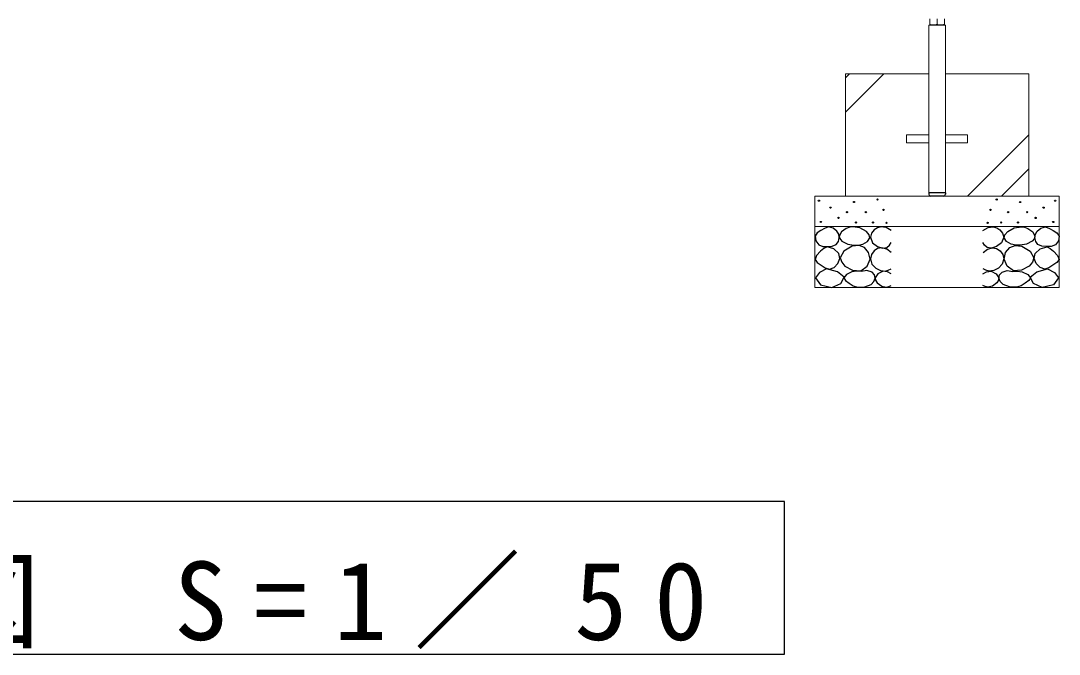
# Model space of a CAD drawing. Units: millimetres, scale not verified. Extents: x -19540 to 0, y -3096 to 13350.
# Drawn here: x -10577 to -8877, y 2009 to 3046 of the extents above; entities that cross this region are included whole.
import ezdxf

# ---------------------------------------------------------------- set-up
doc = ezdxf.new("R2010")
doc.units = ezdxf.units.MM
doc.layers.add('線', color=7, linetype='Continuous', lineweight=13)
doc.layers.add('補助', color=2, linetype='Continuous', lineweight=13)
doc.styles.add('ＭＳ ゴシック', font='')
doc.styles.get('ＭＳ ゴシック').set_extended_font_data('MS Gothic')

msp = doc.modelspace()

# ---------------------------------------------------------------- linework, layer by layer
at = {"layer": '線'}
for p, q in [((-9089.078, 3048.923), (-9089.078, 3039.423)), ((-9077.078, 3048.923), (-9077.078, 3040.283)), ((-9065.078, 3048.923), (-9065.078, 3039.423)), ((-9090.678, 3038.923), (-9090.678, 2764.123)), ((-9063.478, 3038.923), (-9090.678, 3038.923)), ((-9089.078, 3039.423), (-9088.578, 3038.923)), ((-9088.578, 3038.923), (-9065.578, 3038.923)), ((-9065.078, 3039.423), (-9065.578, 3038.923)), ((-9063.478, 3038.923), (-9063.478, 2764.123)), ((-9227.078, 2959.123), (-9227.078, 2759.123)), ((-9227.078, 2959.123), (-9090.678, 2959.123)), ((-9063.478, 2959.123), (-8927.078, 2959.123)), ((-8927.078, 2959.123), (-8927.078, 2759.123)), ((-9090.678, 2859.123), (-9127.075, 2859.121)), ((-9127.075, 2859.121), (-9127.075, 2846.121)), ((-9027.08, 2859.125), (-9063.478, 2859.124)), ((-9027.08, 2859.125), (-9027.08, 2846.125)), ((-9090.678, 2846.123), (-9127.075, 2846.121)), ((-9027.08, 2846.125), (-9063.478, 2846.124)), ((-9277.078, 2759.123), (-9277.078, 2609.323)), ((-9277.078, 2759.123), (-8877.078, 2759.123)), ((-9090.678, 2764.123), (-9063.478, 2764.123)), ((-8877.078, 2759.123), (-8877.078, 2609.323)), ((-9277.078, 2709.123), (-8877.078, 2709.123)), ((-9277.078, 2609.323), (-8877.078, 2609.323))]:
    msp.add_line(p, q, dxfattribs=at)
at = {"layer": '線', "color": 2, "lineweight": 25}
for p, q in [((-9090.678, 2764.123), (-9090.678, 2762.123)), ((-9063.478, 2764.123), (-9090.678, 2764.123)), ((-9066.478, 2759.123), (-9087.678, 2759.123)), ((-9063.478, 2764.123), (-9063.478, 2762.123))]:
    msp.add_line(p, q, dxfattribs=at)
for points in [[(-9254.63, 2708.725), (-9261.092, 2706.184), (-9267.304, 2702.705), (-9273.162, 2698.667), (-9276.809, 2693.199), (-9275.797, 2685.617), (-9270.789, 2679.258), (-9263.923, 2676.668), (-9256.214, 2676.406), (-9248.602, 2677.011), (-9242.272, 2679.575), (-9238.52, 2684.861), (-9237.203, 2691.298), (-9238.051, 2696.504), (-9241.005, 2701.437), (-9247.165, 2706.265)], [(-9215.206, 2708.816), (-9220.11, 2708.199), (-9225.747, 2706.113), (-9233.718, 2700.325), (-9237.37, 2693.409), (-9236.495, 2689.447), (-9232.775, 2685.03), (-9223.284, 2680.257), (-9213.314, 2678.813), (-9205.963, 2678.64), (-9198.447, 2680.164), (-9190.848, 2684.779), (-9187.095, 2690.976), (-9188.064, 2695.629), (-9192.771, 2700.977), (-9203.439, 2707.183)], [(-8938.951, 2708.816), (-8934.047, 2708.199), (-8928.409, 2706.113), (-8920.438, 2700.325), (-8916.787, 2693.409), (-8917.661, 2689.447), (-8921.382, 2685.03), (-8930.873, 2680.257), (-8940.843, 2678.813), (-8948.193, 2678.64), (-8955.709, 2680.164), (-8963.308, 2684.779), (-8967.062, 2690.976), (-8966.093, 2695.629), (-8961.386, 2700.977), (-8950.717, 2707.183)], [(-8899.527, 2708.725), (-8893.065, 2706.184), (-8886.853, 2702.705), (-8880.995, 2698.667), (-8877.347, 2693.199), (-8878.359, 2685.617), (-8883.367, 2679.258), (-8890.233, 2676.668), (-8897.943, 2676.406), (-8905.555, 2677.011), (-8911.884, 2679.575), (-8915.637, 2684.861), (-8916.954, 2691.298), (-8916.105, 2696.504), (-8913.151, 2701.437), (-8906.992, 2706.265)], [(-9257.164, 2675.772), (-9262.493, 2672.98), (-9267.937, 2668.802), (-9274.386, 2661.982), (-9276.809, 2655.177), (-9273.181, 2650.35), (-9266.67, 2645.989), (-9260.032, 2641.701), (-9253.362, 2639.652), (-9245.718, 2642.098), (-9239.421, 2648.523), (-9236.315, 2656.801), (-9237.837, 2665.317), (-9245.995, 2672.567)], [(-9227.91, 2644.485), (-9215.321, 2637.629), (-9201.961, 2636.647), (-9191.677, 2644.101), (-9186.825, 2655.838), (-9189.105, 2666.616), (-9196.014, 2674.758), (-9204.84, 2678.192), (-9216.016, 2676.921), (-9229.771, 2668.866), (-9235.748, 2658), (-9233.112, 2650.807)], [(-8926.247, 2644.485), (-8938.836, 2637.629), (-8952.195, 2636.647), (-8962.479, 2644.101), (-8967.332, 2655.838), (-8965.051, 2666.616), (-8958.142, 2674.758), (-8949.317, 2678.192), (-8938.14, 2676.921), (-8924.386, 2668.866), (-8918.409, 2658), (-8921.044, 2650.807)], [(-8896.992, 2675.772), (-8891.663, 2672.98), (-8886.22, 2668.802), (-8879.771, 2661.982), (-8877.347, 2655.177), (-8880.975, 2650.35), (-8887.487, 2645.989), (-8894.124, 2641.701), (-8900.794, 2639.652), (-8908.439, 2642.098), (-8914.736, 2648.523), (-8917.842, 2656.801), (-8916.32, 2665.317), (-8908.162, 2672.567)], [(-9257.983, 2639.84), (-9269.303, 2633.821), (-9276.114, 2625.005), (-9267.628, 2613.736), (-9249.193, 2609.622), (-9234.839, 2615.732), (-9229.414, 2626.104), (-9240.195, 2635.213)], [(-9200.88, 2635.695), (-9208.415, 2636.322), (-9216.557, 2634.885), (-9225.485, 2630.827), (-9229.802, 2625.424), (-9227.115, 2620.742), (-9221.152, 2616.234), (-9214.674, 2612.391), (-9207.367, 2610.017), (-9195.518, 2610.251), (-9185.203, 2614.342), (-9180.499, 2619.15), (-9178.446, 2624.884), (-9179.505, 2630.032), (-9183.581, 2634.614), (-9191.979, 2637.154)], [(-8953.276, 2635.695), (-8945.742, 2636.322), (-8937.6, 2634.885), (-8928.672, 2630.827), (-8924.355, 2625.424), (-8927.042, 2620.742), (-8933.004, 2616.234), (-8939.483, 2612.391), (-8946.79, 2610.017), (-8958.638, 2610.251), (-8968.954, 2614.342), (-8973.657, 2619.15), (-8975.711, 2624.884), (-8974.652, 2630.032), (-8970.576, 2634.614), (-8962.177, 2637.154)], [(-8896.173, 2639.84), (-8884.854, 2633.821), (-8878.043, 2625.005), (-8886.529, 2613.736), (-8904.964, 2609.622), (-8919.318, 2615.732), (-8924.743, 2626.104), (-8913.961, 2635.213)]]:
    msp.add_lwpolyline(points, close=True, dxfattribs=at)
for points in [[(-9152.078, 2702.622), (-9160.505, 2707.477), (-9169.188, 2708.959), (-9174.808, 2707.27), (-9179.961, 2703.572), (-9184.433, 2698.263), (-9186.298, 2691.532), (-9182.63, 2682.761), (-9174.575, 2676.323), (-9166.276, 2673.944), (-9159.049, 2675.056), (-9154.999, 2678.432), (-9152.078, 2682.977)], [(-9002.078, 2702.622), (-8993.651, 2707.477), (-8984.968, 2708.959), (-8979.349, 2707.27), (-8974.196, 2703.572), (-8969.724, 2698.263), (-8967.858, 2691.532), (-8971.527, 2682.761), (-8979.582, 2676.323), (-8987.881, 2673.944), (-8995.107, 2675.056), (-8999.158, 2678.432), (-9002.078, 2682.977)], [(-9152.395, 2666.501), (-9159.536, 2671.963), (-9167.604, 2674.422), (-9174.309, 2673.198), (-9180.278, 2669.352), (-9184.67, 2663.571), (-9186.298, 2656.362), (-9183.634, 2647.753), (-9177.426, 2640.836), (-9169.787, 2636.964), (-9162.217, 2636.083), (-9157.064, 2637.523), (-9152.395, 2640.202)], [(-9001.762, 2666.501), (-8994.621, 2671.963), (-8986.553, 2674.422), (-8979.847, 2673.198), (-8973.879, 2669.352), (-8969.486, 2663.571), (-8967.858, 2656.362), (-8970.523, 2647.753), (-8976.73, 2640.836), (-8984.37, 2636.964), (-8991.939, 2636.083), (-8997.093, 2637.523), (-9001.762, 2640.202)], [(-9152.078, 2631.964), (-9158.096, 2635.283), (-9165.386, 2636.083), (-9174.102, 2631.75), (-9178.377, 2624.994), (-9177.764, 2621.323), (-9174.891, 2617.072), (-9167.729, 2611.601), (-9160.316, 2609.785), (-9156.02, 2610.836), (-9152.078, 2612.953)], [(-9002.078, 2631.964), (-8996.06, 2635.283), (-8988.771, 2636.083), (-8980.054, 2631.75), (-8975.78, 2624.994), (-8976.392, 2621.323), (-8979.265, 2617.072), (-8986.428, 2611.601), (-8993.84, 2609.785), (-8998.137, 2610.836), (-9002.078, 2612.953)]]:
    msp.add_lwpolyline(points, dxfattribs=at)
for centre in [(-9174.661, 2753.414), (-8979.495, 2753.414), (-9270.472, 2751.499), (-9251.461, 2740.093), (-9213.123, 2749.282), (-9164.661, 2736.386), (-8989.496, 2736.386), (-8941.034, 2749.282), (-8902.695, 2740.093), (-8883.685, 2751.499), (-9238.471, 2723.3), (-9224.529, 2732.805), (-9193.582, 2732.872), (-8960.574, 2732.872), (-8929.628, 2732.805), (-8915.686, 2723.3), (-9267.304, 2716.646), (-9209.637, 2715.695), (-9181.959, 2715.843), (-9159.795, 2715.303), (-8994.362, 2715.303), (-8972.197, 2715.843), (-8944.52, 2715.695), (-8886.853, 2716.646)]:
    msp.add_circle(centre, 1, dxfattribs=at)
at = {"layer": '線'}
for centre in [(-9083.078, 3056.541), (-9071.078, 3056.541)]:
    msp.add_arc(centre, 17.33, 249.74443, 290.25541, dxfattribs=at)
at = {"layer": '線', "color": 2, "lineweight": 25}
for centre, start, end in [((-9087.678, 2762.123), 180, 270), ((-9066.478, 2762.123), 270, 0)]:
    msp.add_arc(centre, 3, start, end, dxfattribs=at)
at = {"layer": '補助'}
for p, q in [((-9227.078, 2896.267), (-9164.223, 2959.123)), ((-9227.078, 2952.394), (-9220.35, 2959.123)), ((-9027.464, 2759.123), (-8927.078, 2859.508)), ((-8971.337, 2759.123), (-8927.078, 2803.381))]:
    msp.add_line(p, q, dxfattribs=at)
at = {"layer": '補助', "lineweight": 25}
msp.add_lwpolyline([(-11327.078, 2259.123), (-11327.078, 2009.123), (-9327.078, 2009.123), (-9327.078, 2259.123)], close=True, dxfattribs=at)

# ---------------------------------------------------------------- texts
at = {"layer": '補助', "insert": (-10327.078, 2017.456), "char_height": 128.3, "attachment_point": 8, "style": 'ＭＳ ゴシック'}
msp.add_mtext('\\T1.5;側面図\\~S=1／50', dxfattribs=at)

doc.saveas('drawing.dxf')
